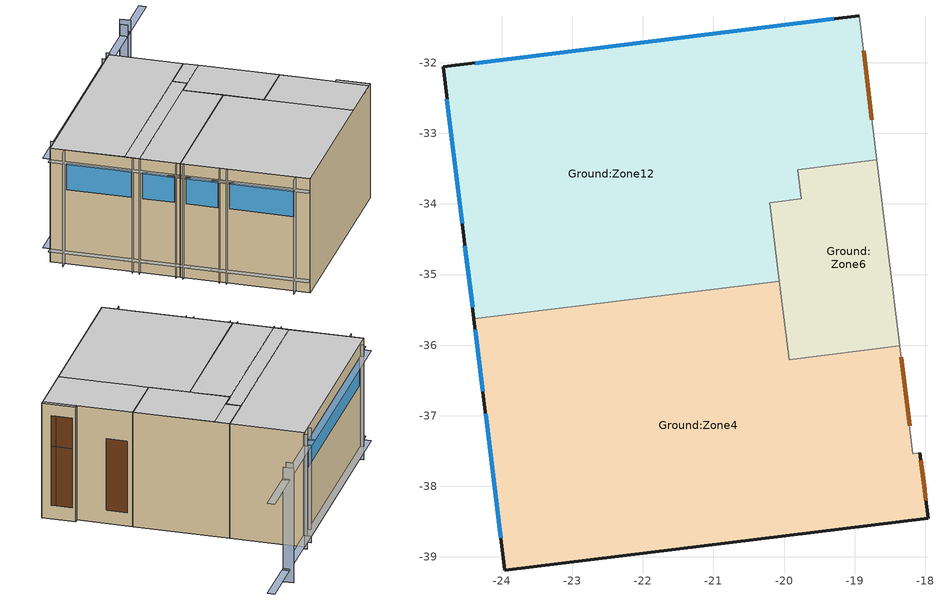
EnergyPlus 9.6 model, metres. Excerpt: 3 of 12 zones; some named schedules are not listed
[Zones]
Ground:Zone12
 floor adiabatic (insulated internal floor 39cm): -18.68,-33.38 -19.81,-33.51 -20.06,-31.47 -18.93,-31.34 z3.36; -19.76,-33.93 -20.2,-33.98 -20.5,-31.53 -20.06,-31.47 z3.36; -20.07,-35.09 -24.39,-35.62 -24.83,-32.06 -20.5,-31.53 z3.36
 wall outside (Mediumweight concrete wall exposed 25cm): -18.93,-31.34 -24.83,-32.06 -24.39,-35.62 z3.36:6.72
 wall to Ground:Zone6 (WC partition 12cm): -20.07,-35.09 -20.2,-33.98 -19.76,-33.93 -19.81,-33.51 -18.68,-33.38 z3.36:6.72
 wall to Ground:Zone10 (uninsulated internal masonary wall 20cm): -18.68,-33.38 -18.93,-31.34 z3.36:6.72
 wall to Ground:Zone4 (uninsulated internal masonary wall 20cm): -24.39,-35.62 -20.07,-35.09 z3.36:6.72
 window (Dbl Bronze 6mm/13mm Air - 1001): -19.29,-31.38 -24.37,-32 / -24.52,-34.59 -24.41,-35.46 / -24.77,-32.52 -24.56,-34.27 z5.55:6.33
 door inside (Metal door): -18.75,-32.81 -18.87,-31.83 z3.75:5.85
 ceiling adiabatic (insulated internal floor 39cm_Reversed): -24.39,-35.62 -20.07,-35.09 -20.2,-33.98 -24.53,-34.51 z6.72; -24.53,-34.51 -19.76,-33.93 -19.81,-33.51 -24.58,-34.1 z6.72; -24.58,-34.1 -18.68,-33.38 -18.93,-31.34 -24.83,-32.06 z6.72
Ground:Zone6
 floor adiabatic (insulated internal floor 39cm): -19.48,-36.15 -19.93,-36.2 -20.2,-33.98 -19.76,-33.93 z3.36; -18.36,-36.01 -19.48,-36.15 -19.81,-33.51 -18.68,-33.38 z3.36
 wall to Ground:Zone10 (uninsulated internal masonary wall 20cm_Rev): -18.36,-36.01 -18.68,-33.38 z3.36:6.72
 wall to Ground:Zone4 (WC partition 12cm_Rev): -20.07,-35.09 -19.93,-36.2 -18.36,-36.01 z3.36:6.72
 ceiling adiabatic (insulated internal floor 39cm_Reversed): -19.76,-33.93 -18.63,-33.79 -18.68,-33.38 -19.81,-33.51 z6.72; -19.93,-36.2 -18.36,-36.01 -18.63,-33.79 -20.2,-33.98 z6.72
Ground:Zone4
 floor adiabatic (insulated internal floor 39cm): -19.93,-36.2 -24.26,-36.73 -24.39,-35.62 -20.07,-35.09 z3.36; -18.17,-37.54 -24.07,-38.26 -24.26,-36.73 -18.36,-36.01 z3.36; -17.96,-38.45 -23.96,-39.19 -24.07,-38.26 -18.07,-37.53 z3.36
 wall outside (Mediumweight concrete wall exposed 25cm): -24.39,-35.62 -23.96,-39.19 -17.96,-38.45 -18.07,-37.53 z3.36:6.72
 wall to Ground:Zone10 (uninsulated internal masonary wall 20cm_Rev): -18.07,-37.53 -18.17,-37.54 -18.36,-36.01 z3.36:6.72
 window (Dbl Bronze 6mm/13mm Air - 1001): -24.23,-36.97 -24.01,-38.73 / -24.37,-35.78 -24.27,-36.66 z5.55:6.33
 door inside (Metal door_Rev): -18.22,-37.14 -18.34,-36.17 z3.75:5.85
 door (Mediumweight concrete wall pillars down 25cm): -17.99,-38.2 -18.01,-38.06 z5.49:6.39
 door (Mediumweight concrete wall pillars down 25cm WC): -17.99,-38.2 -18.01,-38.06 z3.75:5.49
 door (Mediumweight concrete wall white 25cm): -18.01,-38.05 -18.06,-37.63 z5.49:6.39
 door (Mediumweight concrete wall white 25cm WC): -18.01,-38.05 -18.06,-37.63 z3.75:5.49
 ceiling adiabatic (insulated internal floor 39cm_Reversed): -18.06,-38.46 -17.96,-38.45 -18.07,-37.53 -18.17,-37.54 z6.72; -19.63,-38.66 -18.06,-38.46 -18.36,-36.01 -19.93,-36.2 z6.72; -23.96,-39.19 -19.63,-38.66 -20.07,-35.09 -24.39,-35.62 z6.72
shading: -16.77,-31.07 -16.81,-30.77 / -17.09,-30.91 -17.07,-31.11 / -24.98,-32.48 -24.78,-32.46 / -24,-38.79 -24.2,-38.81 / -24.41,-35.52 -24.5,-35.54 / -24.33,-36.93 -24.23,-36.91 / -19.24,-31.27 -19.23,-31.37 / -24.26,-36.72 -24.36,-36.73 / -24.55,-34.33 -24.65,-34.35 / -24.63,-34.54 -24.53,-34.53 / -24.48,-35.73 -24.38,-35.72 / -24.43,-32.01 -24.45,-31.91 / -18.84,-31.32 -18.85,-31.22 z3.36:6.72; -24.85,-31.86 -18.86,-31.13 -18.84,-31.32 -24.83,-32.06 z6.39; -18.86,-31.13 -24.85,-31.86 -24.83,-32.06 -18.84,-31.32 z3.75; -25.03,-32.08 -24.7,-34.75 -24.5,-34.73 -24.83,-32.06 z3.75; -24.7,-34.75 -25.03,-32.08 -24.83,-32.06 -24.5,-34.73 z6.39; -24.48,-36.54 -24.15,-39.21 -23.96,-39.19 -24.28,-36.52 z3.75; -24.15,-39.21 -24.48,-36.54 -24.28,-36.52 -23.96,-39.19 z6.39; -19.26,-31.17 -16.7,-30.86 -16.67,-31.06 -19.23,-31.37 z6.39; -16.7,-30.86 -19.26,-31.17 -19.23,-31.37 -16.67,-31.06 z3.75; -24.77,-34.16 -24.55,-35.95 -24.36,-35.92 -24.58,-34.13 z3.75; -24.55,-35.95 -24.77,-34.16 -24.58,-34.13 -24.36,-35.92 z6.39; -24.63,-35.35 -24.41,-37.14 -24.21,-37.11 -24.43,-35.33 z3.75; -24.41,-37.14 -24.63,-35.35 -24.43,-35.33 -24.21,-37.11 z6.39; -16.94,-30.89 -15.24,-30.68 -15.21,-30.88 -16.92,-31.09 z6.39; -15.24,-30.68 -16.94,-30.89 -16.92,-31.09 -15.21,-30.88 z3.75
[Site:Location]
Untitled (01-01:31-12)  (01-01:31-12): Latitude {deg}=41.95; Longitude {deg}=12.5; Time Zone {hr}=1; Elevation {m}=24
[Site:GroundTemperature:BuildingSurface]
18, 18, 18, 18, 18, 18, 18, 18, 18, 18, 18, 18
[Site:GroundTemperature:Deep]
14, 14, 14, 14, 14, 14, 14, 14, 14, 14, 14, 14
[Site:GroundTemperature:Shallow]
14, 14, 14, 14, 14, 14, 14, 14, 14, 14, 14, 14
[Site:GroundTemperature:FCfactorMethod]
14.1, 12.2, 11.4, 12.2, 14.1, 16.8, 19.4, 21.4, 22.1, 21.4, 19.4, 16.8
[Site:GroundReflectance]
0.2, 0.2, 0.2, 0.2, 0.2, 0.2, 0.2, 0.2, 0.2, 0.2, 0.2, 0.2
[Site:GroundReflectance:SnowModifier]
2, 2
[SizingPeriod:DesignDay] Day of Month=15; Day Type=SummerDesignDay; Humidity Condition Type=WetBulb; Barometric Pressure {Pa}=101037; Wind Speed {m/s}=0; Wind Direction {deg}=0; Rain Indicator=No; Snow Indicator=No; Daylight Saving Time Indicator=Yes; Solar Model Indicator=ASHRAEClearSky; Sky Clearness=0.98
Name | Month | Maximum Dry-Bulb Temperature {C} | Daily Dry-Bulb Temperature Range {deltaC} | Wetbulb or DewPoint at Maximum Dry-Bulb {C}
Summer Design Day in Untitled (01-01:31-12) Jun | 6 | 35 | 14.6 | 23.1
Summer Design Day in Untitled (01-01:31-12) Jul | 7 | 36.1 | 15.7 | 24.2
Summer Design Day in Untitled (01-01:31-12) Aug | 8 | 36.9 | 14.9 | 23.6
Summer Design Day in Untitled (01-01:31-12) Sep | 9 | 32.2 | 13.8 | 21.9
[Building]
Building: North Axis {deg}=0; Terrain=Suburbs; Loads Convergence Tolerance Value {W}=.04; Temperature Convergence Tolerance Value {deltaC}=.4; Solar Distribution=FullExterior; Maximum Number of Warmup Days=25; Minimum Number of Warmup Days=6
[Material:NoMass] Roughness=Rough; Thermal Resistance {m2-K/W}=.15; Thermal Absorptance=0.9; Solar Absorptance=0.7; Visible Absorptance=0.7
9_RVAL_2; 10_RVAL_2
[Construction]
insulated internal floor 39cm: Gypsum Plastering_.02, Concrete blocks/tiles - block lightweight 300mm_.24, Mineral fibre/wool - wool_.05, Aerated Concrete Slab_.06, Ceramic/porcelain_.02
insulated internal floor 39cm_Reversed: Ceramic/porcelain_.02, Aerated Concrete Slab_.06, Mineral fibre/wool - wool_.05, Concrete blocks/tiles - block lightweight 300mm_.24, Gypsum Plastering_.02
WC partition 12cm; WC partition 12cm_Rev: Ceramic glazed_.005, Mortar_.01, Brickwork Inner_.09, Mortar_.01, Ceramic glazed_.005
uninsulated internal masonary wall 20cm; uninsulated internal masonary wall 20cm_Rev: Gypsum Plastering_.015, Masonry - block lightweight_.17, Gypsum Plastering_.015
Metal door: Steel_.003, 9_RVAL_2, Steel_.003
Metal door_Rev: Steel_.003, 10_RVAL_2, Steel_.003
Mediumweight concrete wall exposed 25cm: Medium weight concrete_.25, EPS Expanded Polystyrene (Heavyweight)_.2
Mediumweight concrete wall pillars down 25cm: Cast Concrete_.2, Gypsum Plastering_.05
Mediumweight concrete wall pillars down 25cm WC: Cast Concrete_.2, Mortar_.045, Ceramic/porcelain_.005
Mediumweight concrete wall white 25cm: Cement/plaster/mortar - cement plaster_.025, Concrete Block (Medium)_.2, Gypsum Plastering_.025
Mediumweight concrete wall white 25cm WC: Cement/plaster/mortar - cement plaster_.025, Concrete Block (Medium)_.2, Mortar_.02, Ceramic/porcelain_.005
Dbl Bronze 6mm/13mm Air - 1001: 6, 1002, 3
Dbl Bronze 6mm/13mm Air - 2001: 20001, 6, 1002, 3
[WindowMaterial:Gas]
1002: Gas Type=Air; Thickness {m}=.013
[WindowMaterial:Glazing] Optical Data Type=SpectralAverage; Thickness {m}=.006; Infrared Transmittance at Normal Incidence=0; Front Side Infrared Hemispherical Emissivity=.84; Back Side Infrared Hemispherical Emissivity=.84; Conductivity {W/m-K}=.9; Dirt Correction Factor for Solar and Visible Transmittance=1
Name | Solar Transmittance at Normal Incidence | Front Side Solar Reflectance at Normal Incidence | Back Side Solar Reflectance at Normal Incidence | Visible Transmittance at Normal Incidence | Front Side Visible Reflectance at Normal Incidence | Back Side Visible Reflectance at Normal Incidence
3 | .775 | .071 | .071 | .881 | .08 | .08
6 | .482 | .054 | .054 | .534 | .057 | .057
[WindowMaterial:Blind]
20001: Slat Orientation=Horizontal; Slat Width {m}=0.025; Slat Separation {m}=0.01875; Slat Thickness {m}=0.001; Slat Angle {deg}=45; Slat Conductivity {W/m-K}=0.9; Slat Beam Solar Transmittance=0; Front Side Slat Beam Solar Reflectance=0.8; Back Side Slat Beam Solar Reflectance=.8; Slat Diffuse Solar Transmittance=0; Front Side Slat Diffuse Solar Reflectance=0.8; Back Side Slat Diffuse Solar Reflectance=.8; Slat Beam Visible Transmittance=0; Front Side Slat Beam Visible Reflectance=.8; Back Side Slat Beam Visible Reflectance=.8; Slat Diffuse Visible Transmittance=0; Front Side Slat Diffuse Visible Reflectance=.8; Back Side Slat Diffuse Visible Reflectance=.8; Slat Infrared Hemispherical Transmittance=0; Front Side Slat Infrared Hemispherical Emissivity=.9; Back Side Slat Infrared Hemispherical Emissivity=.9; Blind to Glass Distance {m}=.015; Blind Top Opening Multiplier=.5; Blind Bottom Opening Multiplier=.5; Blind Left Side Opening Multiplier=.5; Blind Right Side Opening Multiplier=.5; Minimum Slat Angle {deg}=0; Maximum Slat Angle {deg}=180
[Material] Roughness=Rough
Name | Thickness {m} | Conductivity {W/m-K} | Density {kg/m3} | Specific Heat {J/kg-K} | Thermal Absorptance | Solar Absorptance | Visible Absorptance
Gypsum Plastering_.02 | .02 | 0.4 | 1000 | 1000 | 0.9 | 0.5 | 0.5
Concrete blocks/tiles - block lightweight 300mm_.24 | .24 | 0.73 | 1800 | 840 | 0.9 | 0.6 | 0.6
Mineral fibre/wool - wool_.05 | .05 | 0.038 | 140 | 840 | 0.9 | 0.6 | 0.6
Aerated Concrete Slab_.06 | .06 | 0.16 | 500 | 840 | 0.9 | 0.6 | 0.6
Ceramic/porcelain_.02 | .02 | 1.3 | 2300 | 840 | 0.9 | 0.4 | 0.4
Ceramic glazed_.005 | .005 | 1.4 | 2500 | 840 | 0.9 | 0.6 | 0.6
Mortar_.01 | .01 | 0.88 | 2800 | 896 | 0.9 | 0.6 | 0.6
Brickwork Inner_.09 | .09 | 0.62 | 1700 | 800 | 0.9 | 0.7 | 0.7
Gypsum Plastering_.015 | .015 | 0.4 | 1000 | 1000 | 0.9 | 0.5 | 0.5
Masonry - block lightweight_.17 | .17 | 0.2 | 520 | 840 | 0.9 | 0.6 | 0.6
Steel_.003 | .003 | 50 | 7800 | 450 | 0.3 | 0.3 | 0.3
Medium weight concrete_.25 | .25 | 1.15 | 1800 | 1000 | 0.9 | 0.6 | 0.6
EPS Expanded Polystyrene (Heavyweight)_.2 | .1 | 0.035 | 25 | 1400 | 0.9 | 0.6 | 0.6
Cast Concrete_.2 | .2 | 1.13 | 2000 | 1000 | 0.9 | 0.6 | 0.6
Gypsum Plastering_.05 | .05 | 0.4 | 1000 | 1000 | 0.9 | 0.5 | 0.5
Mortar_.045 | .045 | 0.88 | 2800 | 896 | 0.9 | 0.6 | 0.6
Ceramic/porcelain_.005 | .005 | 1.3 | 2300 | 840 | 0.9 | 0.4 | 0.4
Cement/plaster/mortar - cement plaster_.025 | .025 | 0.72 | 1760 | 840 | 0.9 | 0.6 | 0.6
Concrete Block (Medium)_.2 | .2 | 0.51 | 1400 | 1000 | 0.9 | 0.6 | 0.6
Gypsum Plastering_.025 | .025 | 0.4 | 1000 | 1000 | 0.9 | 0.5 | 0.5
Mortar_.02 | .02 | 0.88 | 2800 | 896 | 0.9 | 0.6 | 0.6
[WindowShadingControl] Shading Type=ExteriorBlind; Construction with Shading=Dbl Bronze 6mm/13mm Air - 2001; Shading Control Type=OnIfHighOutdoorAirTemperature; Schedule=D1_Edu_Toilet_Occ; Setpoint {W/m2, W or deg C}=24; Shading Control Is Scheduled=Yes; Glare Control Is Active=No; Type of Slat Angle Control for Blinds=FixedSlatAngle; Setpoint 2 {W/m2 or deg C}=0; Multiple Surface Control Type=Sequential
Name | Zone | Fenestration Surface 1 | Fenestration Surface 2 | Fenestration Surface 3
1001-Ground:Zone12 | Ground:Zone12 | Ground:Zone12_Wall_7_0_0_0_0_0_Win | Ground:Zone12_Wall_8_0_0_0_0_1_Win | Ground:Zone12_Wall_8_0_0_1_0_0_Win
1001-Ground:Zone4 | Ground:Zone4 | Ground:Zone4_Wall_4_0_0_0_0_1_Win | Ground:Zone4_Wall_4_0_0_1_0_0_Win
[Zone] Type=1; Multiplier=1; Zone Inside Convection Algorithm=TARP; Part of Total Floor Area=Yes
Name | Volume {m3} | Floor Area {m2}
Ground:Zone12 | 47.5083 | 15.996
Ground:Zone6 | 10.1365 | 3.4129
Ground:Zone4 | 48.7656 | 16.4194
[PEOPLE] Number of People Schedule=D1_Edu_Toilet_Occ; Number of People Calculation Method=People/Area; People per Floor Area {person/m2}=.11; Fraction Radiant=.3; Sensible Heat Fraction=AutoCalculate; Carbon Dioxide Generation Rate {m3/s-W}=3.82e-08; Enable ASHRAE 55 Comfort Warnings=No; Mean Radiant Temperature Calculation Type=ZoneAveraged; Work Efficiency Schedule=Work efficiency; Clothing Insulation Calculation Method=ClothingInsulationSchedule; Air Velocity Schedule=Default Air Velocity for Comfort Calculations
Name | Zone or ZoneList or Space or SpaceList | Activity Level Schedule | Clothing Insulation Schedule
People Ground:Zone12 | Ground:Zone12 | Activity Schedule 938184 | Clothing Schedule 938184
People Ground:Zone4 | Ground:Zone4 | Activity Schedule 938279 | Clothing Schedule 938279
[Lights] Design Level Calculation Method=Watts/Area; Return Air Fraction=0; Fraction Radiant=.72; Fraction Visible=.18; Fraction Replaceable=1
Name | Zone or ZoneList or Space or SpaceList | Schedule | Watts per Zone Floor Area {W/m2}
Ground:Zone12 General lighting | Ground:Zone12 | D1_Edu_Toilet_Light | 10
Ground:Zone6 General lighting | Ground:Zone6 | 8:00 - 18:00 Mon - Sat | 7.5
Ground:Zone4 General lighting | Ground:Zone4 | D1_Edu_Toilet_Light | 10
[ZoneInfiltration:DesignFlowRate] Schedule=On 24/7; Design Flow Rate Calculation Method=Flow/zone; Constant Term Coefficient=1; Temperature Term Coefficient=0; Velocity Term Coefficient=0; Velocity Squared Term Coefficient=0
Name | Zone or ZoneList | Design Flow Rate {m3/s}
Ground:Zone12 Infiltration | Ground:Zone12 | .009238
Ground:Zone6 Infiltration | Ground:Zone6 | .001971
Ground:Zone4 Infiltration | Ground:Zone4 | .009482
[ZoneVentilation:DesignFlowRate] Schedule=D1_Edu_Toilet_Occ; Design Flow Rate Calculation Method=Flow/zone; Ventilation Type=NATURAL; Fan Pressure Rise {Pa}=0; Fan Total Efficiency=1; Constant Term Coefficient=1; Temperature Term Coefficient=0; Velocity Term Coefficient=0; Velocity Squared Term Coefficient=0; Minimum Indoor Temperature {C}=24; Maximum Indoor Temperature {C}=100; Delta Temperature {deltaC}=0; Minimum Outdoor Temperature {C}=18; Maximum Outdoor Temperature {C}=24; Maximum Wind Speed {m/s}=40
Name | Zone or ZoneList | Design Flow Rate {m3/s}
Ground:Zone12 Nat Vent | Ground:Zone12 | .079181
Ground:Zone4 Nat Vent | Ground:Zone4 | .081276
[Sizing:Zone] Zone Cooling Design Supply Air Temperature Input Method=SupplyAirTemperature; Zone Cooling Design Supply Air Temperature {C}=12; Zone Cooling Design Supply Air Temperature Difference {deltaC}=0; Zone Heating Design Supply Air Temperature Input Method=SupplyAirTemperature; Zone Heating Design Supply Air Temperature {C}=35; Zone Heating Design Supply Air Temperature Difference {deltaC}=0; Zone Cooling Design Supply Air Humidity Ratio {kgWater/kgDryAir}=0.0077; Zone Heating Design Supply Air Humidity Ratio {kgWater/kgDryAir}=0.0156; Zone Heating Sizing Factor=1.25; Zone Cooling Sizing Factor=1.15; Cooling Design Air Flow Method=DesignDay; Cooling Minimum Air Flow Fraction=0; Heating Design Air Flow Method=DesignDay; Account for Dedicated Outdoor Air System=No; Dedicated Outdoor Air System Control Strategy=NeutralSupplyAir; Dedicated Outdoor Air Low Setpoint Temperature for Design {C}=autosize; Dedicated Outdoor Air High Setpoint Temperature for Design {C}=autosize
Name | Design Specification Outdoor Air Object | Design Specification Zone Air Distribution Object
Ground:Zone12 | Ground:Zone12 | Ground:Zone12
Ground:Zone6 | Ground:Zone6 | Ground:Zone6
Ground:Zone4 | Ground:Zone4 | Ground:Zone4
[DesignSpecification:ZoneAirDistribution] Zone Air Distribution Effectiveness in Cooling Mode=1; Zone Air Distribution Effectiveness in Heating Mode=1
Ground:Zone12; Ground:Zone6; Ground:Zone4
[DesignSpecification:OutdoorAir] Outdoor Air Method=AirChanges/Hour; Outdoor Air Flow per Person {m3/s-person}=0; Outdoor Air Flow per Zone Floor Area {m3/s-m2}=0; Outdoor Air Flow per Zone {m3/s}=0; Outdoor Air Flow Air Changes per Hour {1/hr}=3
Name | Outdoor Air Schedule
Ground:Zone12; Ground:Zone4 | D1_Edu_Toilet_Occ
Ground:Zone6 | Off 24/7
[ZoneControl:Thermostat] Control Type Schedule=Zone Control Type Sched
Name | Zone or ZoneList | Control 1
Ground:Zone12 Thermostat | Ground:Zone12 | Dual Setpoint - Zone Ground:Zone12
Ground:Zone6 Thermostat | Ground:Zone6 | Dual Setpoint - Zone Ground:Zone6
Ground:Zone4 Thermostat | Ground:Zone4 | Dual Setpoint - Zone Ground:Zone4
[ThermostatSetpoint:DualSetpoint]
Name | Heating Setpoint Temperature Schedule | Cooling Setpoint Temperature Schedule
Dual Setpoint - Zone Ground:Zone12 | Ground:Zone12 Heating Setpoint Schedule | Ground:Zone12 Cooling SP Sch
Dual Setpoint - Zone Ground:Zone6 | Ground:Zone6 Heating Setpoint Schedule | Ground:Zone6 Cooling SP Sch
Dual Setpoint - Zone Ground:Zone4 | Ground:Zone4 Heating Setpoint Schedule | Ground:Zone4 Cooling SP Sch
[Zone equipment]
Ground:Zone12: Ground:Zone12 Ideal Loads Air
Ground:Zone6: Ground:Zone6 Ideal Loads Air
Ground:Zone4: Ground:Zone4 Ideal Loads Air
[ZoneHVAC:IdealLoadsAirSystem] Maximum Heating Supply Air Temperature {C}=35; Minimum Cooling Supply Air Temperature {C}=12; Maximum Heating Supply Air Humidity Ratio {kgWater/kgDryAir}=0.0156; Minimum Cooling Supply Air Humidity Ratio {kgWater/kgDryAir}=0.0077; Cooling Limit=LimitFlowRateAndCapacity; Maximum Total Cooling Capacity {W}=Autosize; Dehumidification Control Type=None; Humidification Control Type=None; Outdoor Air Economizer Type=DifferentialDryBulb; Heat Recovery Type=None
Name | Heating Limit | Maximum Heating Air Flow Rate {m3/s} | Maximum Sensible Heating Capacity {W} | Maximum Cooling Air Flow Rate {m3/s} | Heating Availability Schedule | Cooling Availability Schedule | Design Specification Outdoor Air Object
Ground:Zone12 Ideal Loads Air | LimitCapacity | Autosize | Autosize | .197951 | Ground:Zone12 Heating Availability Sch | Ground:Zone12 Cooling Availability Sch | Ground:Zone12
Ground:Zone6 Ideal Loads Air |  | 0 |  | .042235 | Ground:Zone6 Heating Availability Sch | Ground:Zone6 Cooling Availability Sch | Ground:Zone6
Ground:Zone4 Ideal Loads Air | LimitCapacity | Autosize | Autosize | .20319 | Ground:Zone4 Heating Availability Sch | Ground:Zone4 Cooling Availability Sch | Ground:Zone4
[Schedule:Compact]
Work efficiency: Through: 12/31, For: AllDays, Until: 24:00, 0
D1_Edu_Toilet_Occ: Through: 09 Jan, For: AllDays, Until: 09:00, 0, Until: 10:00, 0.5, Until: 13:00, 1, Until: 14:00, 0.75, Until: 15:00, 1, Until: 16:00, 0.75, Until: 24:00, 0, Through: 13 Feb, For: Weekdays SummerDesignDay, Until: 07:00, 0, Until: 08:00, 0.25, Until: 09:00, 0.5, Until: 12:00, 1, Until: 14:00, 0.75, Until: 17:00, 1, Until: 18:00, 0.5, Until: 19:00, 0.25, Until: 24:00, 0, For: Weekends, Until: 09:00, 0, Until: 10:00, 0.5, Until: 13:00, 1, Until: 14:00, 0.75, Until: 15:00, 1, Until: 16:00, 0.75, Until: 24:00, 0, For: Holidays, Until: 09:00, 0, Until: 10:00, 0.5, Until: 13:00, 1, Until: 14:00, 0.75, Until: 15:00, 1, Until: 16:00, 0.75, Until: 24:00, 0, For: WinterDesignDay AllOtherDays, Until: 24:00, 0, Through: 20 Feb, For: AllDays, Until: 09:00, 0, Until: 10:00, 0.5, Until: 13:00, 1, Until: 14:00, 0.75, Until: 15:00, 1, Until: 16:00, 0.75, Until: 24:00, 0, Through: 20 Mar, For: Weekdays SummerDesignDay, Until: 07:00, 0, Until: 08:00, 0.25, Until: 09:00, 0.5, Until: 12:00, 1, Until: 14:00, 0.75, Until: 17:00, 1, Until: 18:00, 0.5, Until: 19:00, 0.25, Until: 24:00, 0, For: Weekends, Until: 09:00, 0, Until: 10:00, 0.5, Until: 13:00, 1, Until: 14:00, 0.75, Until: 15:00, 1, Until: 16:00, 0.75, Until: 24:00, 0, For: Holidays, Until: 09:00, 0, Until: 10:00, 0.5, Until: 13:00, 1, Until: 14:00, 0.75, Until: 15:00, 1, Until: 16:00, 0.75, Until: 24:00, 0, For: WinterDesignDay AllOtherDays, Until: 24:00, 0, Through: 03 Apr, For: AllDays, Until: 09:00, 0, Until: 10:00, 0.5, Until: 13:00, 1, Until: 14:00, 0.75, Until: 15:00, 1, Until: 16:00, 0.75, Until: 24:00, 0, Through: 29 May, For: Weekdays SummerDesignDay, Until: 07:00, 0, Until: 08:00, 0.25, Until: 09:00, 0.5, Until: 12:00, 1, Until: 14:00, 0.75, Until: 17:00, 1, Until: 18:00, 0.5, Until: 19:00, 0.25, Until: 24:00, 0, For: Weekends, Until: 09:00, 0, Until: 10:00, 0.5, Until: 13:00, 1, Until: 14:00, 0.75, Until: 15:00, 1, Until: 16:00, 0.75, Until: 24:00, 0, For: Holidays, Until: 09:00, 0, Until: 10:00, 0.5, Until: 13:00, 1, Until: 14:00, 0.75, Until: 15:00, 1, Until: 16:00, 0.75, Until: 24:00, 0, For: WinterDesignDay AllOtherDays, Until: 24:00, 0, Through: 05 Jun, For: AllDays, Until: 09:00, 0, Until: 10:00, 0.5, Until: 13:00, 1, Until: 14:00, 0.75, Until: 15:00, 1, Until: 16:00, 0.75, Until: 24:00, 0, Through: 24 Jul, For: Weekdays SummerDesignDay, Until: 07:00, 0, Until: 08:00, 0.25, Until: 09:00, 0.5, Until: 12:00, 1, Until: 14:00, 0.75, Until: 17:00, 1, Until: 18:00, 0.5, Until: 19:00, 0.25, Until: 24:00, 0, For: Weekends, Until: 09:00, 0, Until: 10:00, 0.5, Until: 13:00, 1, Until: 14:00, 0.75, Until: 15:00, 1, Until: 16:00, 0.75, Until: 24:00, 0, For: Holidays, Until: 09:00, 0, Until: 10:00, 0.5, Until: 13:00, 1, Until: 14:00, 0.75, Until: 15:00, 1, Until: 16:00, 0.75, Until: 24:00, 0, For: WinterDesignDay AllOtherDays, Until: 24:00, 0, Through: 04 Sep, For: AllDays, Until: 09:00, 0, Until: 10:00, 0.5, Until: 13:00, 1, Until: 14:00, 0.75, Until: 15:00, 1, Until: 16:00, 0.75, Until: 24:00, 0, Through: 23 Oct, For: Weekdays SummerDesignDay, Until: 07:00, 0, Until: 08:00, 0.25, Until: 09:00, 0.5, Until: 12:00, 1, Until: 14:00, 0.75, Until: 17:00, 1, Until: 18:00, 0.5, Until: 19:00, 0.25, Until: 24:00, 0, For: Weekends, Until: 09:00, 0, Until: 10:00, 0.5, Until: 13:00, 1, Until: 14:00, 0.75, Until: 15:00, 1, Until: 16:00, 0.75, Until: 24:00, 0, For: Holidays, Until: 09:00, 0, Until: 10:00, 0.5, Until: 13:00, 1, Until: 14:00, 0.75, Until: 15:00, 1, Until: 16:00, 0.75, Until: 24:00, 0, For: WinterDesignDay AllOtherDays, Until: 24:00, 0, Through: 30 Oct, For: AllDays, Until: 09:00, 0, Until: 10:00, 0.5, Until: 13:00, 1, Until: 14:00, 0.75, Until: 15:00, 1, Until: 16:00, 0.75, Until: 24:00, 0, Through: 22 Dec, For: Weekdays SummerDesignDay, Until: 07:00, 0, Until: 08:00, 0.25, Until: 09:00, 0.5, Until: 12:00, 1, Until: 14:00, 0.75, Until: 17:00, 1, Until: 18:00, 0.5, Until: 19:00, 0.25, Until: 24:00, 0, For: Weekends, Until: 09:00, 0, Until: 10:00, 0.5, Until: 13:00, 1, Until: 14:00, 0.75, Until: 15:00, 1, Until: 16:00, 0.75, Until: 24:00, 0, For: Holidays, Until: 09:00, 0, Until: 10:00, 0.5, Until: 13:00, 1, Until: 14:00, 0.75, Until: 15:00, 1, Until: 16:00, 0.75, Until: 24:00, 0, For: WinterDesignDay AllOtherDays, Until: 24:00, 0, Through: 31 Dec, For: AllDays, Until: 09:00, 0, Until: 10:00, 0.5, Until: 13:00, 1, Until: 14:00, 0.75, Until: 15:00, 1, Until: 16:00, 0.75, Until: 24:00, 0
Default Air Velocity for Comfort Calculations: Through: 12/31, For: AllDays, Until: 24:00, 0.137
Activity Schedule 938184: Through: 12/31, For: AllDays, Until: 24:00, 126
Clothing Schedule 938184: Through: 4/1, For: AllDays, Until: 24:00, 1, Through: 9/30, For: AllDays, Until: 24:00, .5, Through: 12/31, For: AllDays, Until: 24:00, 1
